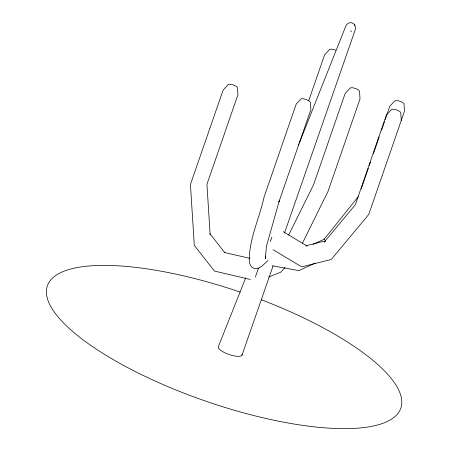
<?xml version="1.0" encoding="UTF-8"?>
<svg xmlns="http://www.w3.org/2000/svg" width="451" height="451" viewBox="0 0 451 451"><rect width="100%" height="100%" fill="white"/><g stroke="black" fill="none" stroke-linecap="round" stroke-linejoin="round"><path stroke-width="0.68" d="M265.538 256.044L265.368 258.733L266.423 246.404L279.293 200.785L278.932 201.851L310.902 109.503L310.344 102.174C308.101 99.88 304.374 98.442 301.178 98.746L296.251 104.023L264.066 197.002C259.477 218.335 249.121 238.652 249.268 260.836C249.431 263.204 250.209 265.566 251.946 267.251C257.927 271.987 263.745 263.982 267.911 260.689M401.283 120.473L400.781 112.654L399.969 111.622L396.936 110.01L394.501 109.322L391.812 109.305L386.439 114.932L355.343 204.737L324.179 242.153L325.177 241.099M258.513 268.097L255.362 277.038M270.369 241.544L271.914 237.203M308.721 100.652L324.523 55.028L329.771 49.232L332.167 49.187L335.736 50.134M361.212 188.851L368.349 168.229M369.273 165.568L370.423 162.236M373.417 153.588L379.178 136.957M381.484 130.305L384.477 121.657M385.165 119.662L389.777 106.357L394.738 100.872C397.827 100.15 401.694 101.39 403.995 103.555L404.479 111.149L368.726 214.49L332.235 258.299L331.237 259.359L330.025 259.793L302.243 266.716L301.031 266.468L273.103 249.707M242.001 355.219L272.973 266.197M284.525 232.975L354.79 31.012C358.156 22.843 347.947 18.953 345.252 27.449L299.515 142.488M245.722 277.788L218.436 346.419A12.611 3.856 19.1 0 0 229.582 354.672A12.611 3.856 19.1 0 0 242.164 354.215M298.472 145.104L298.996 143.796M288.691 235.033L313.563 184.696L345.173 93.413L350.545 87.787L353.234 87.804L356.842 88.988L358.703 90.104L359.52 91.141L360.016 98.961L327.973 191.495L302.463 243.123M285.004 267.409L280.849 272.133L268.723 277.044M358.241 196.709L324.145 239.272L324.483 239.103L313.067 244.324M315.3 263.063L298.816 270.606L272.066 265.746M325.701 240.834L305.896 245.772L307.103 246.02L283.251 231.707M249.95 258.361L224.356 252.492L224.886 252.785L210.036 233.827L210.121 234.627L206.947 184.239L237.959 94.671L237.327 87.111C234.943 85.076 231.436 84.044 228.324 84.41L223.076 90.211L190.435 184.465L194.302 245.355L214.439 271.068L250.277 279.462M350.399 30.984L351.639 31.282M354.751 25.47L354.266 24.534M261.276 299.723A187.018 57.17 19.1 0 1 360.642 427.903A187.018 57.17 19.1 0 1 59.915 319.071A187.018 57.17 19.1 0 1 240.208 292.101"/></g></svg>
